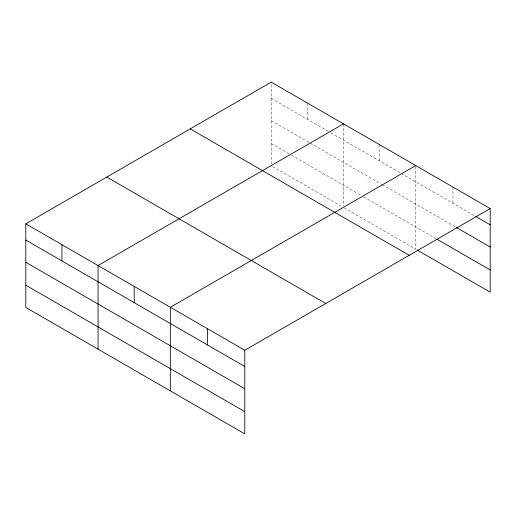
<?xml version="1.0" encoding="UTF-8"?>
<svg xmlns="http://www.w3.org/2000/svg" width="516" height="516" viewBox="0 0 516 516"><rect width="100%" height="100%" fill="white"/><g stroke="black" fill="none" stroke-linecap="round" stroke-linejoin="round"><path stroke-width="0.39" stroke-dasharray="2.58 1.94" d="M271.229 164.159L271.229 82.134M271.229 98.382L328.208 131.27M330.982 132.876L400.468 172.989M401.158 173.395L475.036 216.043M271.229 120.609L309.445 142.674M310.142 143.074L381.705 184.393M382.401 184.793L455.731 227.13M271.229 143.519L290.689 154.748M291.379 155.148L360.858 195.261M363.638 196.867L435.743 238.495M272.622 166.552L342.798 207.064M344.185 207.864L415.748 249.183L415.748 165.571M452.977 187.063L452.977 203.31M379.621 144.712L379.621 160.96M343.488 123.853L343.488 205.878M307.362 102.994L307.362 119.241"/><path stroke-width="0.77" d="M490.2 208.554L271.229 82.134L25.8 223.834L25.8 307.446L244.771 433.866L244.771 350.254L490.2 208.554L490.2 292.166L417.128 249.983M343.488 123.853L98.059 265.553L98.059 349.164M415.748 165.571L170.319 307.272L170.319 390.883M475.726 216.443L490.2 224.802M456.421 227.53L490.2 247.029M437.123 239.289L490.2 269.939M190.236 128.897L409.207 255.317M106.793 177.072L325.764 303.492M25.8 223.834L244.771 350.254M25.8 240.075L244.771 366.495M25.8 262.309L244.771 388.729M25.8 285.213L244.771 411.633M207.542 328.763L207.542 345.004M134.192 286.412L134.192 302.653M61.933 244.694L61.933 260.935"/></g></svg>
